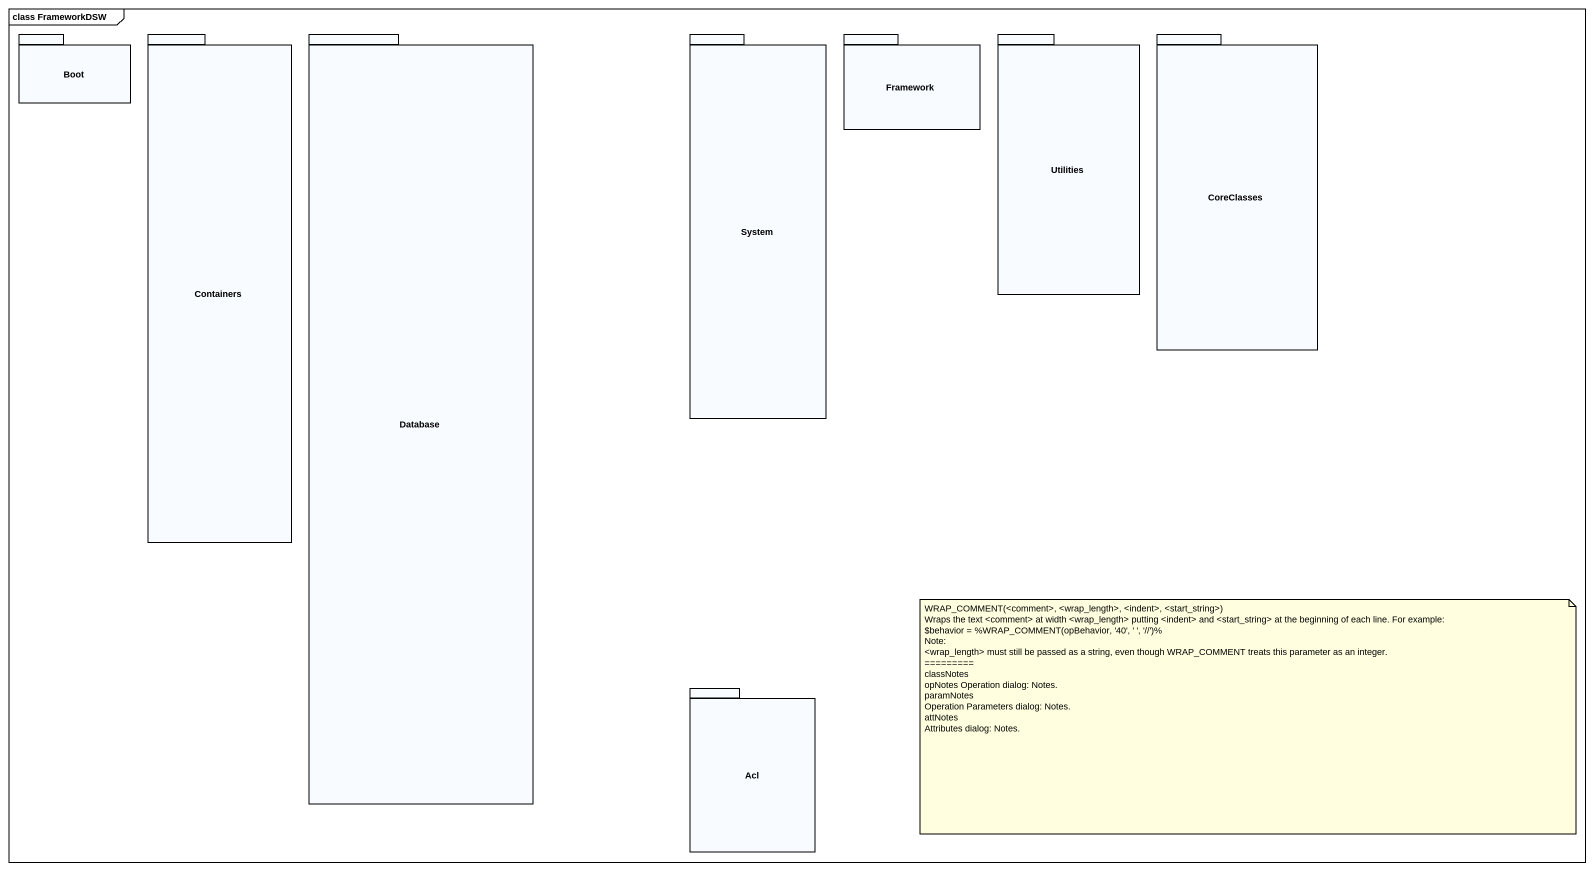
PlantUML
@startuml
mainframe class FrameworkDSW
package Boot {
}
package Containers {
}
package "Database" as Database_ {
}
package System {
}
package Framework {
}
package Utilities {
}
package CoreClasses {
}
package Acl {
}
note as N1
  WRAP_COMMENT(<comment>, <wrap_length>, <indent>, <start_string>)
  Wraps the text <comment> at width <wrap_length> putting <indent> and <start_string> at the beginning of each line. For example:
  ~$behavior = ~%WRAP_COMMENT(opBehavior, '40', ' ', '//')%
  Note:
  <wrap_length> must still be passed as a string, even though WRAP_COMMENT treats this parameter as an integer.
  ~=========
  classNotes
  opNotes Operation dialog: Notes.
  paramNotes
  Operation Parameters dialog: Notes.
  attNotes
  Attributes dialog: Notes.
end note
@enduml
